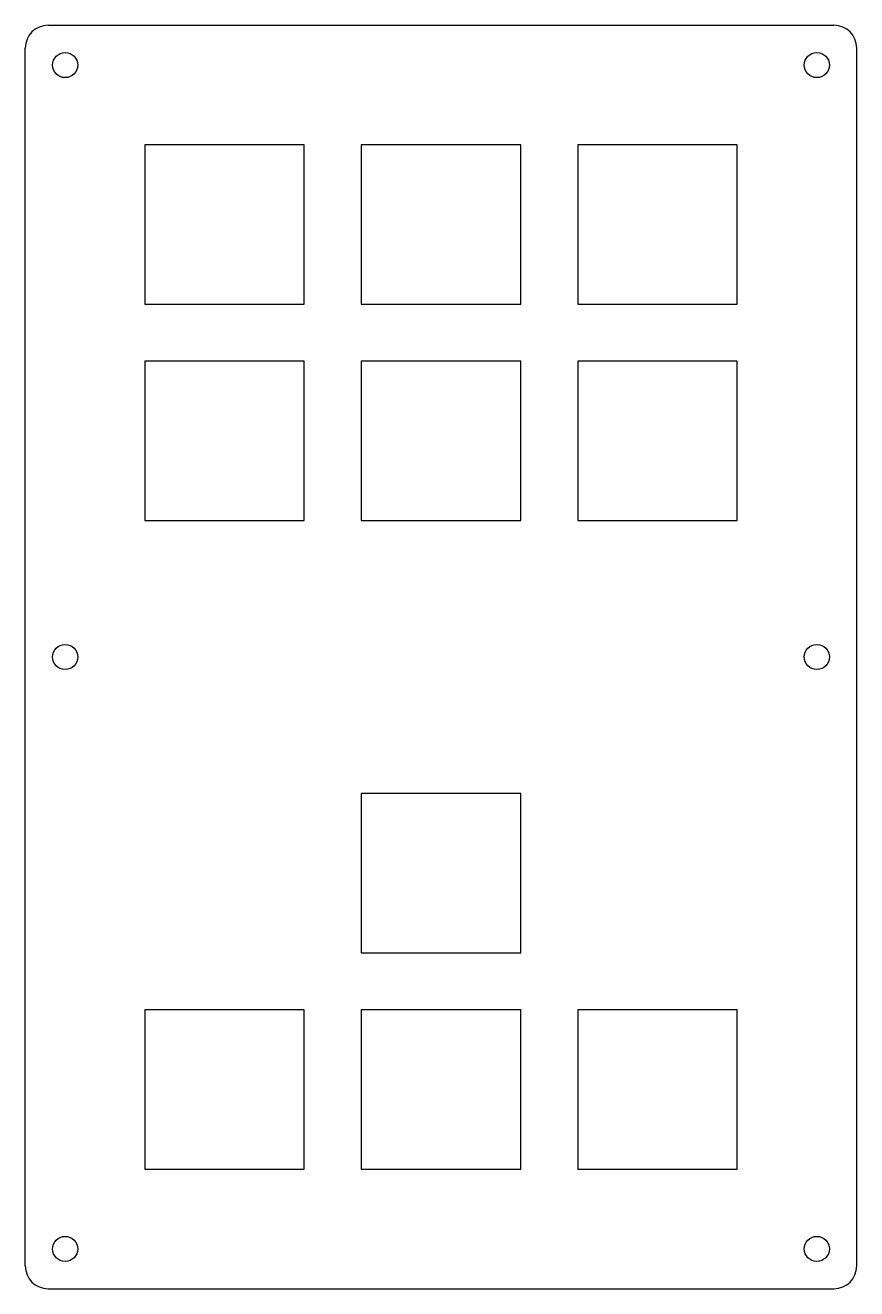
# Model space of a CAD drawing. Header units: millimetres. Extents: x 42 to 116, y -142 to -32.
import ezdxf

# ---------------------------------------------------------------- set-up
doc = ezdxf.new("R2010")
doc.units = ezdxf.units.MM

msp = doc.modelspace()

# ---------------------------------------------------------------- linework, layer by layer
for p, q in [((44.5, -31.5), (113.5, -31.5)), ((42.5, -140.5), (42.5, -33.5)), ((115.5, -140.5), (115.5, -33.5)), ((67, -42), (53, -42)), ((53, -42), (53, -56)), ((67, -56), (67, -42)), ((86, -42), (72, -42)), ((72, -42), (72, -56)), ((86, -56), (86, -42)), ((105, -42), (91, -42)), ((91, -42), (91, -56)), ((105, -56), (105, -42)), ((53, -56), (67, -56)), ((72, -56), (86, -56)), ((91, -56), (105, -56)), ((67, -61), (53, -61)), ((53, -61), (53, -75)), ((67, -75), (67, -61)), ((86, -61), (72, -61)), ((72, -61), (72, -75)), ((86, -75), (86, -61)), ((105, -61), (91, -61)), ((91, -61), (91, -75)), ((105, -75), (105, -61)), ((53, -75), (67, -75)), ((72, -75), (86, -75)), ((91, -75), (105, -75)), ((86, -99), (72, -99)), ((72, -99), (72, -113)), ((86, -113), (86, -99)), ((72, -113), (86, -113)), ((67, -118), (53, -118)), ((53, -118), (53, -132)), ((67, -132), (67, -118)), ((86, -118), (72, -118)), ((72, -118), (72, -132)), ((86, -132), (86, -118)), ((105, -118), (91, -118)), ((91, -118), (91, -132)), ((105, -132), (105, -118)), ((53, -132), (67, -132)), ((72, -132), (86, -132)), ((91, -132), (105, -132)), ((44.5, -142.5), (113.5, -142.5))]:
    msp.add_line(p, q)
for centre in [(46, -35), (112, -35), (46, -87), (112, -87), (46, -139), (112, -139)]:
    msp.add_circle(centre, 1.1)
for centre, start, end in [((44.5, -33.5), 90, 180), ((113.5, -33.5), 0, 90), ((44.5, -140.5), 180, 270), ((113.5, -140.5), 270, 0)]:
    msp.add_arc(centre, 2, start, end)

doc.saveas('drawing.dxf')
